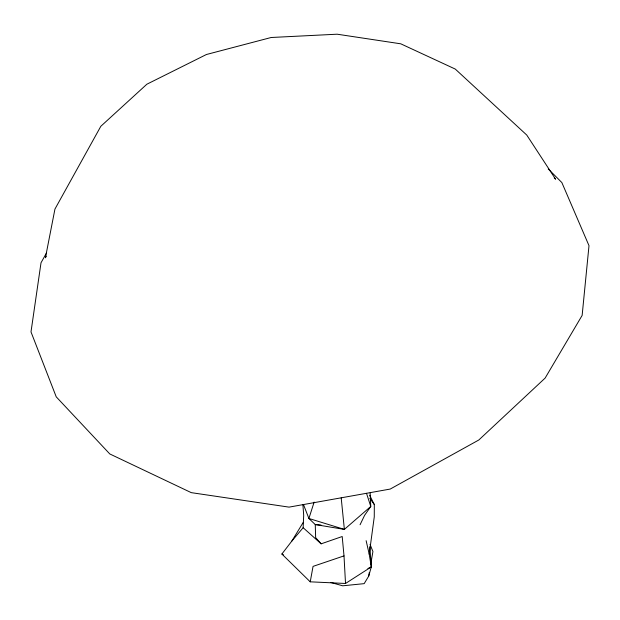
<?xml version="1.0" encoding="UTF-8"?>
<svg xmlns="http://www.w3.org/2000/svg" width="620" height="620" viewBox="0 0 620 620"><rect width="100%" height="100%" fill="white"/><g stroke="black" fill="none" stroke-linecap="round" stroke-linejoin="round"><path stroke-width="0.93" d="M369.652 495.248L374.325 504.587L374.263 516.917L369.218 554.234L371.31 566.905L368.683 576.166L364.165 583.645L342.705 585.799L330.879 582.49M369.846 546.793L371.31 566.905L345.518 583.474L310.225 581.823L281.875 554.024L291.795 541.128L303.141 527.713L303.692 515.336L302.893 504.502M368.683 576.166L369.334 572.376M370.799 563.859L372.922 551.544L370.047 544.368M310.225 581.823L313.053 566.378L344.007 555.884L342.201 536.517L321.129 543.833L303.141 527.713M314.131 502.099L308.899 518.483L315.255 524.559L344.371 529.395L370.768 506.47L370.148 492.946M360.073 524.753L364.606 515.321L370.768 506.47L366.521 493.311M46.361 256.122L45.423 257.796L54.948 209.056L100.828 126.279L146.87 84.212L206.421 54.506L271.173 37.495L337.14 34.201L400.768 43.811L455.266 69.068L526.76 135.052L555.59 179.203L554.241 177.847M46.624 252.758L41.013 262.779L31 331.917L56.234 396.846L109.779 453.941L191.27 492.644L289.044 507.129L390.213 489.064L478.818 439.991L545.127 378.084L582.141 315.41L589 245.675L561.86 182.575L548.227 168.911M291.795 541.128L303.257 522.342M367.916 568.517L371.31 566.905M321.013 525.032L315.255 524.559L315.65 537.641L321.129 543.833M281.875 554.024L283.542 554.954M369.892 498.464L374.325 504.587M303.444 504.447L308.899 518.483L344.371 529.395L341.202 497.922M366.133 540.679L369.218 554.234M345.518 583.474L344.007 555.884"/></g></svg>
